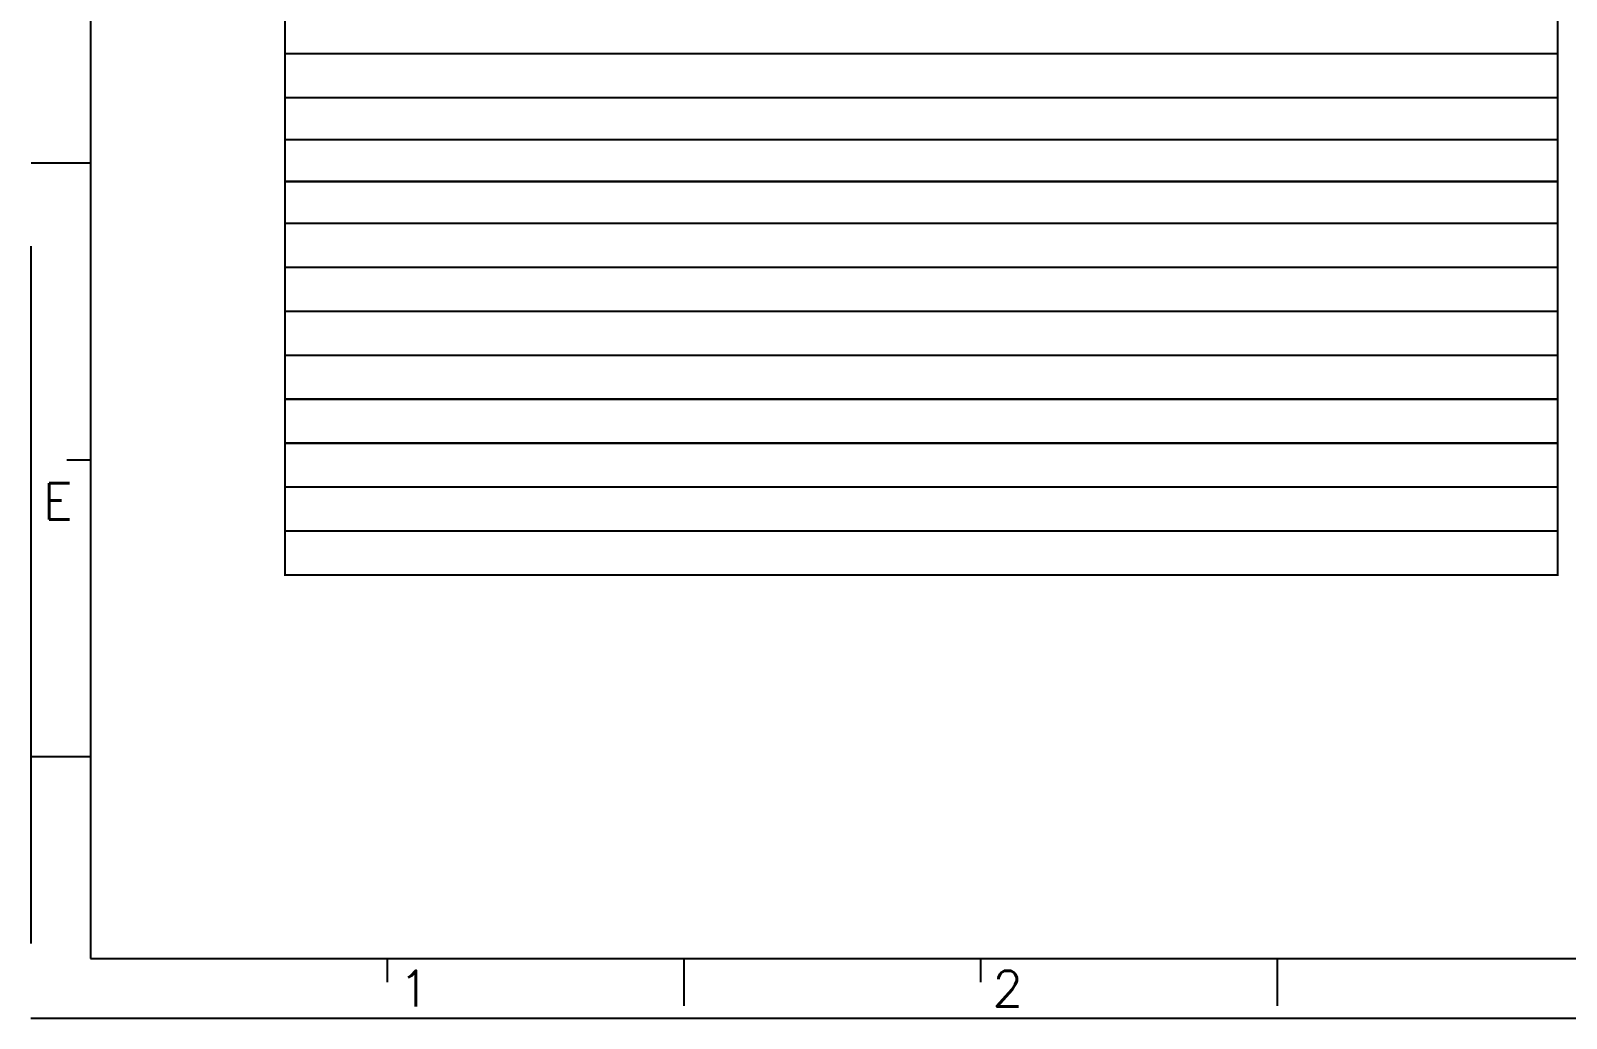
# Model space of a CAD drawing. Header units: millimetres. Extents: x 3362 to 3827, y -139 to 191.
# Drawn here: x 3361.8 to 3514.4, y -139.4 to -41.3 of the extents above; entities that cross this region are included whole.
import ezdxf

# ---------------------------------------------------------------- set-up
doc = ezdxf.new("R2010")
doc.units = ezdxf.units.MM
doc.header["$LTSCALE"] = 23.1
doc.linetypes.add('PHANTOM', pattern=[29.5, 9.5, -1.5, 3, -1.5, 3, -1.5, 9.5])
doc.layers.get('0').update_dxf_attribs({"linetype": 'CONTINUOUS'})
doc.layers.add('0PAPERF', color=2, linetype='PHANTOM', plot=False)
doc.styles.add('SIMPLEX', font='simplex.shx')

# ---------------------------------------------------------------- blocks, each defined once
blk = doc.blocks.new('PAD_R1')
at = {"const_width": 0.5}
blk.add_lwpolyline([(0.25, 0, 1), (-0.25, 0, 1)], format="xyb", close=True, dxfattribs=at)

msp = doc.modelspace()

# ---------------------------------------------------------------- linework, layer by layer
for p, q in [((3367.73, 181.48), (3367.73, -133.51)), ((3367.73, -54.46), (3361.83, -54.46)), ((3367.73, -83.96), (3365.37, -83.96)), ((3367.73, -113.45), (3361.83, -113.45)), ((3367.73, -133.51), (3823.1, -133.51)), ((3386.6, -133.51), (3604.85, -133.51)), ((3386.6, -133.51), (3604.85, -133.51)), ((3397.22, -133.51), (3397.22, -135.86)), ((3426.71, -133.51), (3426.71, -138.22)), ((3456.21, -133.51), (3456.21, -135.86)), ((3485.7, -133.51), (3485.7, -138.22))]:
    msp.add_line(p, q)
at = {"const_width": 0.203}
for points in [[(3387.06, 57.92), (3387.06, -95.38), (3513.59, -95.38), (3513.59, 57.92)], [(3387.08, -43.57), (3513.59, -43.57)], [(3513.59, -47.94), (3387.06, -47.94)], [(3513.59, -52.1), (3387.07, -52.1)], [(3513.59, -56.27), (3387.07, -56.27)], [(3513.59, -60.43), (3387.07, -60.43)], [(3513.59, -64.8), (3387.07, -64.8)], [(3513.59, -69.17), (3387.07, -69.17)], [(3513.59, -73.54), (3387.07, -73.54)], [(3513.59, -77.91), (3387.07, -77.91)], [(3513.59, -82.28), (3387.07, -82.28)], [(3513.59, -86.65), (3387.07, -86.65)], [(3513.59, -91.01), (3387.07, -91.01)], [(3513.59, -95.38), (3513.59, -95.38)]]:
    msp.add_lwpolyline(points, dxfattribs=at)
at = {"layer": '0PAPERF'}
for p, q in [((3361.78, 191.39), (3361.78, -139.45)), ((3361.78, -139.45), (3827.23, -139.45))]:
    msp.add_line(p, q, dxfattribs=at)

# ---------------------------------------------------------------- block references
at = {"xscale": 0.2032, "yscale": 0.2032}
for p in [(3387.08, -43.57), (3513.59, -43.57), (3387.06, -47.94), (3513.59, -47.94), (3387.07, -52.1), (3513.59, -52.1), (3387.07, -56.27), (3513.59, -56.27), (3387.07, -60.43), (3513.59, -60.43), (3387.07, -64.8), (3513.59, -64.8), (3387.07, -69.17), (3513.59, -69.17), (3387.07, -73.54), (3513.59, -73.54), (3387.07, -77.91), (3513.59, -77.91), (3387.07, -82.28), (3513.59, -82.28), (3387.07, -86.65), (3513.59, -86.65), (3387.07, -91.01), (3513.59, -91.01), (3513.59, -95.38), (3513.59, -95.38)]:
    msp.add_blockref('PAD_R1', p, dxfattribs=at)

# ---------------------------------------------------------------- texts
at = {"style": 'SIMPLEX'}
for s, height, p in [('E', 3.59, (3363.01, -89.86)), ('1', 3.54, (3398.4, -138.27)), ('2', 3.54, (3457.39, -138.27))]:
    msp.add_text(s, height=height, dxfattribs=at).set_placement(p)

doc.saveas('drawing.dxf')
